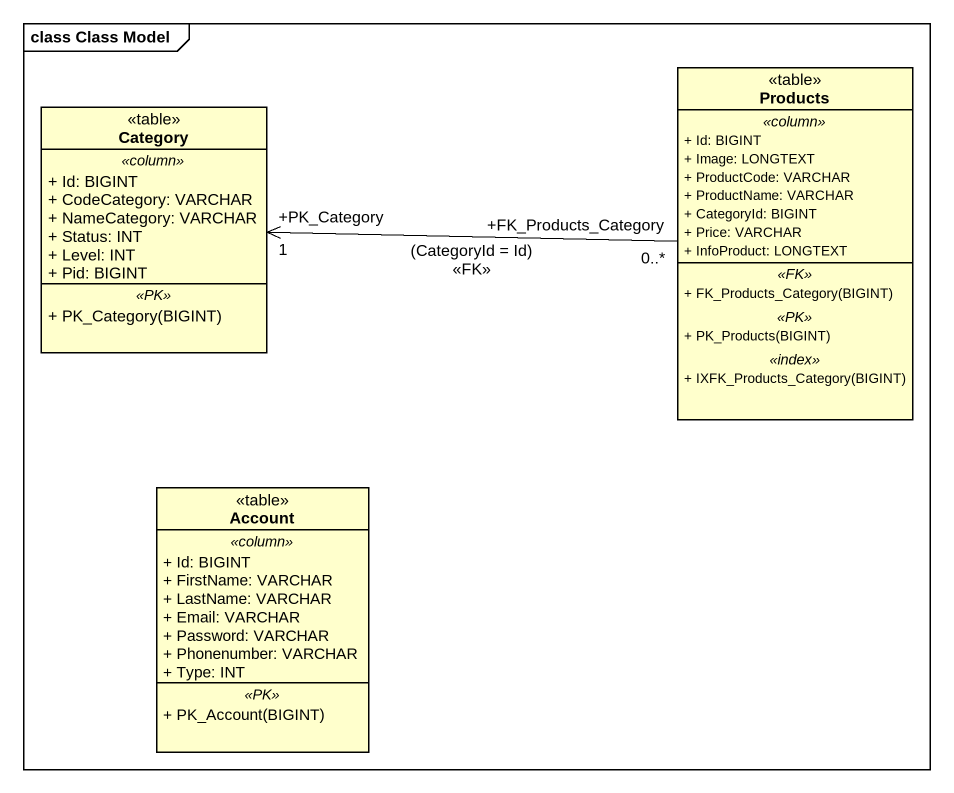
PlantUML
@startuml
mainframe class Class Model
hide circle
hide empty members
skinparam classAttributeIconSize 0
class Category <<table>> {
  .. <<column>> ..
  + Id: BIGINT
  + CodeCategory: VARCHAR
  + NameCategory: VARCHAR
  + Status: INT
  + Level: INT
  + Pid: BIGINT
  .. <<PK>> ..
  + PK_Category(BIGINT)
}
class Products <<table>> {
  .. <<column>> ..
  + Id: BIGINT
  + Image: LONGTEXT
  + ProductCode: VARCHAR
  + ProductName: VARCHAR
  + CategoryId: BIGINT
  + Price: VARCHAR
  + InfoProduct: LONGTEXT
  .. <<FK>> ..
  + FK_Products_Category(BIGINT)
  .. <<PK>> ..
  + PK_Products(BIGINT)
  .. <<index>> ..
  + IXFK_Products_Category(BIGINT)
}
class Account <<table>> {
  .. <<column>> ..
  + Id: BIGINT
  + FirstName: VARCHAR
  + LastName: VARCHAR
  + Email: VARCHAR
  + Password: VARCHAR
  + Phonenumber: VARCHAR
  + Type: INT
  .. <<PK>> ..
  + PK_Account(BIGINT)
}
Products "+FK_Products_Category\n0..*" -left-> "+PK_Category\n1" Category : (CategoryId = Id)\n<<FK>>
@enduml
